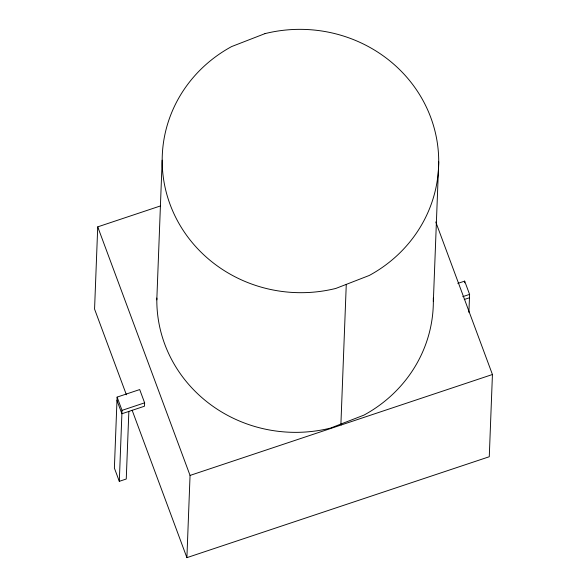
<?xml version="1.0" encoding="UTF-8"?>
<svg xmlns="http://www.w3.org/2000/svg" width="587" height="587" viewBox="0 0 587 587"><rect width="100%" height="100%" fill="white"/><g stroke="black" fill="none" stroke-linecap="round" stroke-linejoin="round"><path stroke-width="0.88" d="M160.288 205.993L97.728 226.868L94.566 309.092L126.403 394.802M116.974 400.488L121.905 413.747L144.49 406.211L144.622 402.829L139.699 389.57L117.106 397.113L114.384 468.074L119.308 481.333L126.256 479.014L128.854 411.428M119.308 481.333L122.03 410.372L117.106 397.113M156.81 299.854L162.173 160.178M435.759 221.952L492.434 374.513L489.272 456.737L186.901 557.65L190.056 475.426L97.728 226.868M346.271 284.379L340.908 424.056L341.245 424.966M433.345 301.527L438.716 161.851M464.603 282.817L464.662 281.122L457.823 283.404M468.896 312.372L469.593 294.38L464.662 281.122M122.03 410.372L144.622 402.829M462.747 296.662L469.593 294.38M464.244 299.502L469.461 297.756M190.056 475.426L492.434 374.513M132.134 410.232L186.901 557.65M433.309 297.925A138.275 131.657 2.2 0 1 363.903 415.134L330.518 428.084A138.275 131.657 2.2 0 1 156.832 298.057M265.001 33.62L231.623 46.571A138.275 131.657 2.2 0 0 172.563 210.63A138.275 131.657 2.2 0 0 335.889 288.415L369.267 275.464A138.275 131.657 2.2 0 0 428.327 111.405A138.275 131.657 2.2 0 0 265.001 33.62"/></g></svg>
